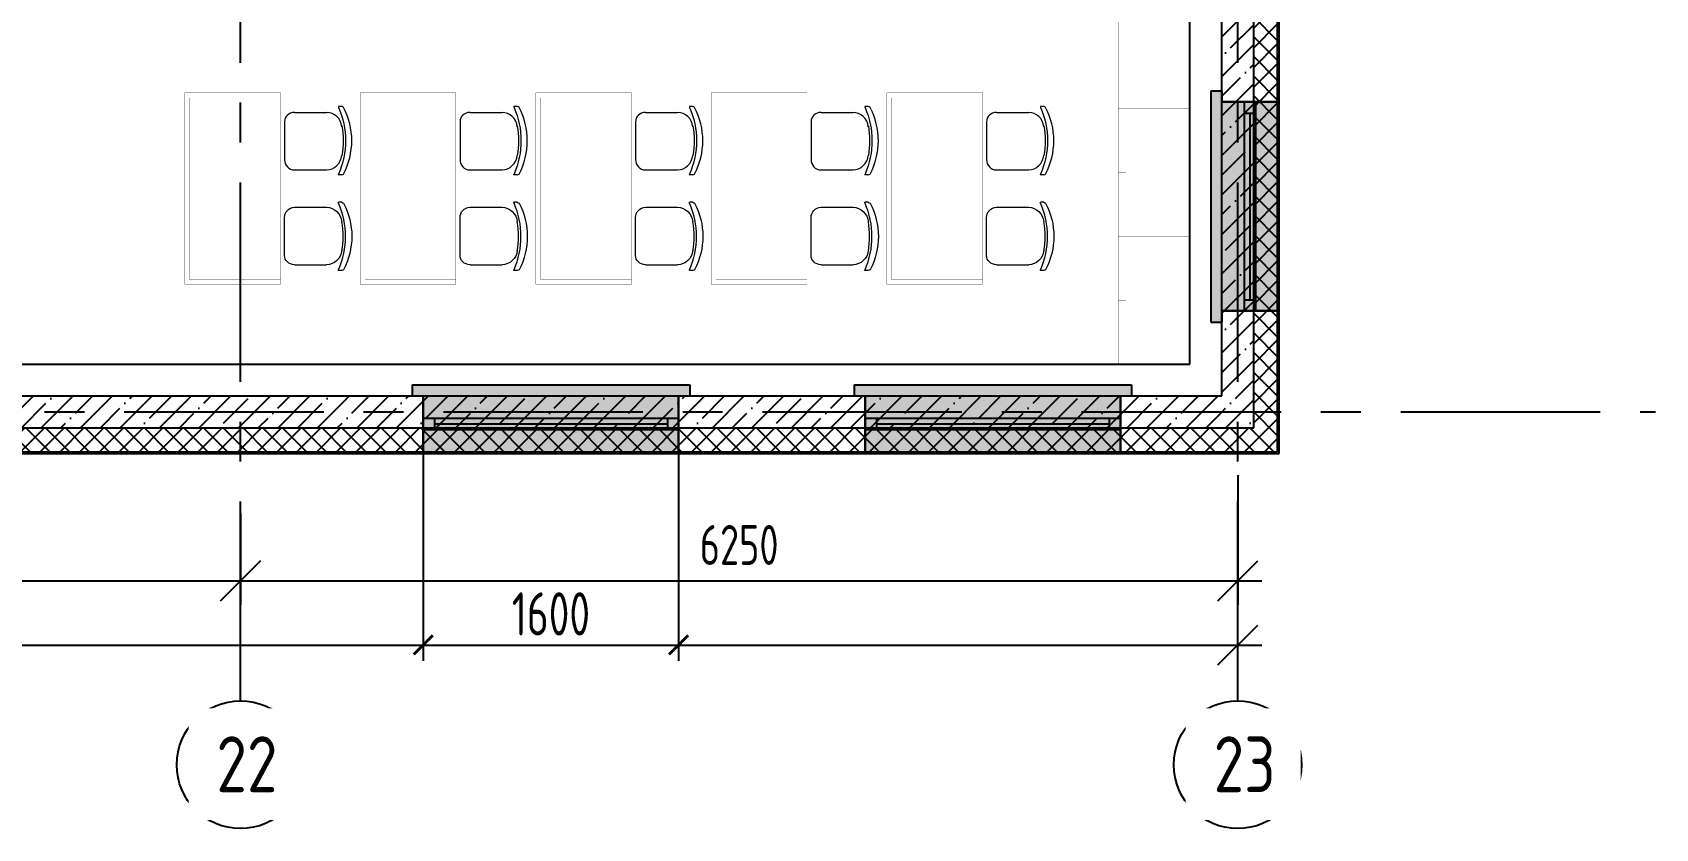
# Model space of a CAD drawing. Header units: millimetres. Extents: x -9318 to 9016603, y 0 to 838141.
# Drawn here: x 124693 to 134866, y 389002 to 393991 of the extents above; entities that cross this region are included whole.
import ezdxf

# ---------------------------------------------------------------- set-up
doc = ezdxf.new("R2010")
doc.units = ezdxf.units.MM
doc.linetypes.add('CENTER', pattern=[2, 1.25, -0.25, 0.25, -0.25])
doc.layers.get('Defpoints').update_dxf_attribs({"color": 8})
doc.layers.add('ТХ_мебель передв', color=250, linetype='Continuous', lineweight=13)
doc.styles.add('ISOCPEUR', font='isocpeur.ttf', dxfattribs={"width": 0.7})
doc.styles.add('ГОСТ 2.304', font='isocpeur.ttf', dxfattribs={"width": 0.7})
doc.dimstyles.new('R_100', dxfattribs={"dimtxt": 270, "dimasz": 120, "dimexe": 100, "dimexo": 0, "dimgap": 60, "dimtad": 1, "dimdec": 0, "dimrnd": 5, "dimzin": 0, "dimdsep": 46, "dimtxsty": 'ISOCPEUR', "dimblk": 'ARCHTICK', "dimcen": 0, "dimdle": 100, "dimclrd": 256, "dimclre": 256, "dimclrt": 256, "dimadec": 0, "dimazin": 0, "dimtfac": 2, "dimtdec": 0, "dimtofl": 0, "dimtmove": 1, "dimatfit": 3, "dimfxl": 1, "dimtvp": 3, "dimtfill": 1, "dimtolj": 1, "dimtzin": 0, "dimarcsym": 0})
doc.dimstyles.new('СПДС', dxfattribs={"dimscale": 100, "dimtxt": 2.5, "dimasz": 2.5, "dimexe": 1.5, "dimexo": 0, "dimgap": 1, "dimtad": 1, "dimdec": 0, "dimrnd": 1, "dimtxsty": 'ГОСТ 2.304', "dimblk": 'OBLIQUE', "dimcen": 2.5, "dimdle": 1.5, "dimadec": 0, "dimazin": 2, "dimtfac": 0.75, "dimtdec": 0, "dimtmove": 1, "dimatfit": 3, "dimfxl": 1, "dimtolj": 1, "dimarcsym": 1})
pattern_1 = [(45, (-887755.71, 501612.85), (-123.743687, 123.743687), []), (45, (-887631.97, 501612.85), (-123.743687, 123.743687), [218.75, -43.75, 0, -43.75])]

# ---------------------------------------------------------------- blocks, each defined once
blk = doc.blocks.new('*U588')
h = blk.add_hatch(color=8)
h.dxf.hatch_style = 1
h.paths.add_polyline_path([(-1670, -210), (70, -210), (70, -140), (0, -140), (0, 220), (-1600, 220), (-1600, -140), (-1670, -140)])
at = {"color": 8, "lineweight": 30}
for p, q in [((-1600, -140), (-1600, 220)), ((0, -140), (0, 220))]:
    blk.add_line(p, q, dxfattribs=at)
at = {"color": 8}
for p, q in [((0, 220), (-1600, 220)), ((-1600, 70), (0, 70)), ((-1600, 0), (0, 0)), ((-1530, 0), (-1530, 70)), ((-1530, 35), (-70, 35)), ((-70, 0), (-70, 70)), ((-1670, -210), (-1670, -140)), ((-1670, -140), (-1600, -140)), ((0, -140), (70, -140)), ((70, -210), (70, -140)), ((-1670, -210), (70, -210))]:
    blk.add_line(p, q, dxfattribs=at)
blk = doc.blocks.new('*U590')
h = blk.add_hatch(color=8)
h.dxf.hatch_style = 1
h.paths.add_polyline_path([(-1380, -210), (70, -210), (70, -140), (0, -140), (0, 220), (-1310, 220), (-1310, -140), (-1380, -140)])
at = {"color": 8, "lineweight": 30}
for p, q in [((-1310, -140), (-1310, 220)), ((0, -140), (0, 220))]:
    blk.add_line(p, q, dxfattribs=at)
at = {"color": 8}
for p, q in [((0, 220), (-1310, 220)), ((-1310, 70), (0, 70)), ((-1310, 0), (0, 0)), ((-1240, 0), (-1240, 70)), ((-1240, 35), (-70, 35)), ((-70, 0), (-70, 70)), ((-1380, -210), (-1380, -140)), ((-1380, -140), (-1310, -140)), ((0, -140), (70, -140)), ((70, -210), (70, -140)), ((-1380, -210), (70, -210))]:
    blk.add_line(p, q, dxfattribs=at)
blk = doc.blocks.new('_Oblique')
at = {"color": 8, "linetype": 'ByBlock', "lineweight": -2}
blk.add_line((-0.5, -0.5), (0.5, 0.5), dxfattribs=at)
blk = doc.blocks.new('*D1466')
at = {"color": 8, "lineweight": -2, "ltscale": 100, "transparency": 16777216}
for p, q in [((119347, 390976), (119347, 390404)), ((125997, 390976), (125997, 390404)), ((119197, 390554), (126147, 390554))]:
    blk.add_line(p, q, dxfattribs=at)
at = {"layer": 'Defpoints', "color": 0, "ltscale": 100, "transparency": 16777216}
for p in [(119347, 390976), (125997, 390976), (125997, 390554)]:
    blk.add_point(p, dxfattribs=at)
at = {"color": 8, "lineweight": -2, "ltscale": 100, "transparency": 16777216, "xscale": 250, "yscale": 250, "zscale": 250, "rotation": 180}
blk.add_blockref('_Oblique', (119347, 390554), dxfattribs=at)
at = {"color": 8, "lineweight": -2, "ltscale": 100, "transparency": 16777216, "xscale": 250, "yscale": 250, "zscale": 250}
blk.add_blockref('_Oblique', (125997, 390554), dxfattribs=at)
at = {"color": 8, "ltscale": 100, "transparency": 16777216, "insert": (122672, 390779), "char_height": 250, "attachment_point": 5, "style": 'ГОСТ 2.304'}
blk.add_mtext('\\A1;6650', dxfattribs=at)
blk = doc.blocks.new('*D1467')
at = {"color": 8, "lineweight": -2, "ltscale": 100, "transparency": 16777216}
for p, q in [((132247, 391216), (132247, 390404)), ((125997, 390976), (125997, 390404)), ((125847, 390554), (132397, 390554))]:
    blk.add_line(p, q, dxfattribs=at)
at = {"layer": 'Defpoints', "color": 0, "ltscale": 100, "transparency": 16777216}
for p in [(132247, 391216), (125997, 390976), (132247, 390554)]:
    blk.add_point(p, dxfattribs=at)
at = {"color": 8, "lineweight": -2, "ltscale": 100, "transparency": 16777216, "xscale": 250, "yscale": 250, "zscale": 250, "rotation": 180}
blk.add_blockref('_Oblique', (125997, 390554), dxfattribs=at)
at = {"color": 8, "lineweight": -2, "ltscale": 100, "transparency": 16777216, "xscale": 250, "yscale": 250, "zscale": 250}
blk.add_blockref('_Oblique', (132247, 390554), dxfattribs=at)
at = {"color": 8, "ltscale": 100, "transparency": 16777216, "insert": (129122, 390779), "char_height": 250, "attachment_point": 5, "style": 'ГОСТ 2.304'}
blk.add_mtext('\\A1;6250', dxfattribs=at)
blk = doc.blocks.new('*D1453')
at = {"color": 8, "lineweight": -2, "ltscale": 100, "transparency": 16777216}
for p, q in [((63832, 389827), (63832, 390302)), ((132247, 389827), (132247, 390302)), ((63682, 390152), (132397, 390152))]:
    blk.add_line(p, q, dxfattribs=at)
at = {"layer": 'Defpoints', "color": 0, "ltscale": 100, "transparency": 16777216}
for p in [(132247, 390152), (63832, 389827), (132247, 389827)]:
    blk.add_point(p, dxfattribs=at)
at = {"color": 8, "lineweight": -2, "ltscale": 100, "transparency": 16777216, "xscale": 250, "yscale": 250, "zscale": 250, "rotation": 180}
blk.add_blockref('_Oblique', (63832, 390152), dxfattribs=at)
at = {"color": 8, "lineweight": -2, "ltscale": 100, "transparency": 16777216, "xscale": 250, "yscale": 250, "zscale": 250}
blk.add_blockref('_Oblique', (132247, 390152), dxfattribs=at)
at = {"color": 8, "ltscale": 100, "transparency": 16777216, "insert": (98040, 390377), "char_height": 250, "attachment_point": 5, "style": 'ГОСТ 2.304'}
blk.add_mtext('\\A1;68415', dxfattribs=at)
blk = doc.blocks.new('*U672')
h = blk.add_hatch(color=8)
h.dxf.hatch_style = 1
h.paths.add_polyline_path([(-1670, -210), (70, -210), (70, -140), (0, -140), (0, 220), (-1600, 220), (-1600, -140), (-1670, -140)])
at = {"color": 8, "lineweight": 30}
for p, q in [((-1600, -140), (-1600, 220)), ((0, -140), (0, 220))]:
    blk.add_line(p, q, dxfattribs=at)
at = {"color": 8}
for p, q in [((0, 220), (-1600, 220)), ((-1600, 70), (0, 70)), ((-1600, 0), (0, 0)), ((-1530, 0), (-1530, 70)), ((-1530, 35), (-70, 35)), ((-70, 0), (-70, 70)), ((-1670, -210), (-1670, -140)), ((-1670, -140), (-1600, -140)), ((0, -140), (70, -140)), ((70, -210), (70, -140)), ((-1670, -210), (70, -210))]:
    blk.add_line(p, q, dxfattribs=at)
blk = doc.blocks.new('У058')
at = {"layer": 'ТХ_мебель передв', "color": 8, "ltscale": 100}
for points, const_width in [([(70477.5, 42777), (71077.5, 42777), (71077.5, 41577), (70477.5, 41577)], 2), ([(70507.5, 42747), (71077.5, 42747), (71077.5, 41607), (70507.5, 41607)], 1)]:
    blk.add_lwpolyline(points, close=True, dxfattribs=dict(at, const_width=const_width))
blk = doc.blocks.new('У060')
at = {"layer": 'ТХ_мебель передв', "color": 8, "lineweight": 0, "ltscale": 100, "transparency": 33554687}
for points in [[(66977, 41938), (67178, 41938)], [(67273, 41969), (67252, 41969)], [(66914, 41636), (66914, 41874)], [(66977, 41578), (67178, 41578)], [(67273, 41541), (67252, 41541)]]:
    blk.add_lwpolyline(points, dxfattribs=at)
for centre, radius, start, end in [((66774, 41755), 522, 336.4029, 23.5971), ((66737, 41755), 544, 350.2064, 9.7936)]:
    blk.add_arc(centre, radius, start, end, dxfattribs=at)
for points in [[(66914, 41874), (66914, 41906), (66940, 41938), (66977, 41938)], [(67178, 41938), (67226, 41938), (67268, 41895), (67273, 41848)], [(67252, 41964), (67247, 41964), (67252, 41969), (67252, 41969)], [(67273, 41969), (67279, 41969), (67279, 41964), (67284, 41964)], [(66977, 41578), (66940, 41578), (66914, 41604), (66914, 41636)], [(67273, 41668), (67268, 41615), (67226, 41578), (67178, 41578)], [(67252, 41541), (67252, 41541), (67252, 41541), (67252, 41546)]]:
    blk.add_open_spline(points, degree=3, dxfattribs=at)
blk.add_open_spline([(67284, 41964), (67353, 41832), (67353, 41678), (67284, 41546), (67279, 41546), (67279, 41541), (67273, 41541)], degree=3, knots=[0, 0, 0, 0, 1, 1, 1, 2, 2, 2, 2], dxfattribs=at)
blk = doc.blocks.new('У051-2')
at = {"layer": 'ТХ_мебель передв', "color": 8, "ltscale": 100}
for points, const_width in [([(73549.5, 44725), (74349.5, 44725), (74349.5, 44275), (73549.5, 44275)], 2), ([(73549.5, 44275), (74349.5, 44275), (74349.5, 44325), (73549.5, 44325)], 1)]:
    blk.add_lwpolyline(points, close=True, dxfattribs=dict(at, const_width=const_width))
at = {"layer": 'ТХ_мебель передв', "color": 8, "ltscale": 100, "const_width": 1}
blk.add_lwpolyline([(73949.5, 44325), (73949.5, 44275)], dxfattribs=at)
blk = doc.blocks.new('_ArchTick')
at = {"color": 8, "linetype": 'ByBlock', "const_width": 0.15}
blk.add_lwpolyline([(-0.5, -0.5), (0.5, 0.5)], dxfattribs=at)
blk = doc.blocks.new('*D1563')
at = {"color": 8, "lineweight": -2, "ltscale": 100, "transparency": 16777216}
for p, q in [((127142, 391353), (127142, 390052)), ((128742, 391353), (128742, 390052)), ((127042, 390152), (128842, 390152))]:
    blk.add_line(p, q, dxfattribs=at)
at = {"layer": 'Defpoints', "color": 0, "ltscale": 100, "transparency": 16777216}
for p in [(127142, 391353), (128742, 391353), (128742, 390152)]:
    blk.add_point(p, dxfattribs=at)
at = {"color": 8, "lineweight": -2, "ltscale": 100, "transparency": 16777216, "xscale": 120, "yscale": 120, "zscale": 120, "rotation": 180}
blk.add_blockref('_ArchTick', (127142, 390152), dxfattribs=at)
at = {"color": 8, "lineweight": -2, "ltscale": 100, "transparency": 16777216, "xscale": 120, "yscale": 120, "zscale": 120}
blk.add_blockref('_ArchTick', (128742, 390152), dxfattribs=at)
at = {"color": 8, "ltscale": 100, "transparency": 16777216, "insert": (127942, 390347), "char_height": 270, "attachment_point": 5, "style": 'ISOCPEUR', "bg_fill": 3, "box_fill_scale": 1.1, "bg_fill_color": 256, "bg_fill_true_color": 13158600, "bg_fill_transparency": 0}
blk.add_mtext('\\A1;1600', dxfattribs=at)

msp = doc.modelspace()

# ---------------------------------------------------------------- hatches: boundary and pattern name
at = {"ltscale": 100}
h = msp.add_hatch(dxfattribs=at)
h.set_pattern_fill('ANSI37', color=256, scale=700)
h.set_pattern_definition([(45, (-881264.54, 440766.49), (-61.871843, 61.871843), []), (135, (-881264.54, 440766.49), (-61.871843, -61.871843), [])])
h.paths.add_polyline_path([(78661.91, 438782.96), (81791.91, 438782.96), (81791.91, 435852.96), (84912.07, 435852.96), (84912.07, 427832.96), (81111.91, 427832.96), (81111.91, 427702.96), (75721.91, 427702.96), (75721.91, 419092.96), (80697.1, 419092.96), (80697.1, 423057.96), (115497.1, 423057.96), (115497.1, 419092.96), (125997.1, 419092.96), (125997.1, 401222.96), (132347.11, 401222.96), (132347.08, 391512.96), (119247.1, 391512.96), (119247.1, 397862.96), (111367.1, 397862.96), (111367.1, 403052.96), (102831.79, 403052.96), (102831.79, 402652.96), (102981.79, 402652.96), (102981.79, 402902.96), (111217.1, 402902.96), (111217.1, 397712.96), (119097.1, 397712.96), (119097.1, 391362.96), (132497.08, 391362.96), (132497.11, 401372.96), (126147.1, 401372.96), (126147.1, 419242.96), (115647.1, 419242.96), (115647.1, 423207.96), (80547.1, 423207.96), (80547.1, 419242.96), (75871.91, 419242.96), (75871.91, 427552.96), (81261.91, 427552.96), (81261.91, 427682.96), (85062.07, 427682.96), (85062.07, 436002.96), (81941.91, 436002.96), (81941.91, 438932.96), (78811.91, 438932.96), (78811.91, 439351.77), (78666.33, 439351.77)])
h = msp.add_hatch(dxfattribs=at)
h.set_pattern_fill('ANSI35', color=256, scale=700)
h.set_pattern_definition(pattern_1)
h.paths.add_polyline_path([(132347.1, 401022.96), (132147.1, 401022.96), (132147.1, 391712.96), (132147.1, 391512.96), (132347.1, 391512.96)])
h = msp.add_hatch(dxfattribs=at)
h.set_pattern_fill('ANSI35', color=256, scale=700)
h.set_pattern_definition(pattern_1)
h.paths.add_polyline_path([(119447.1, 391712.96), (119247.1, 391712.96), (119247.1, 391512.96), (132147.1, 391512.96), (132147.1, 391712.96)])

# ---------------------------------------------------------------- linework, layer by layer
at = {"linetype": 'CENTER', "ltscale": 1000}
for p, q in [((125997.1, 389801.69), (125997.1, 424109.16)), ((132247.1, 389801.69), (132247.1, 424109.16)), ((51268.34, 391612.96), (134865.51, 391612.96))]:
    msp.add_line(p, q, dxfattribs=at)
at = {"ltscale": 100}
for p, q in [((132347.1, 391512.96), (132347.1, 401222.96)), ((132147.1, 391712.96), (132147.1, 401022.96)), ((131947.1, 391912.96), (131947.1, 398275.92)), ((122497.13, 391912.96), (131947.1, 391912.96)), ((119447.1, 391712.96), (132147.1, 391712.96)), ((119247.1, 391512.96), (132347.1, 391512.96))]:
    msp.add_line(p, q, dxfattribs=at)
for points in [[(132497.08, 391362.96), (132497.47, 401372.96)], [(132507.08, 391352.96), (132507.47, 401382.96)], [(119087.1, 391352.96), (132507.08, 391352.96)], [(119097.1, 391362.96), (132497.08, 391362.96)]]:
    msp.add_lwpolyline(points, dxfattribs=at)
at = {"ltscale": 0.5}
for centre in [(125997.1, 389401.69), (132247.1, 389401.69)]:
    msp.add_circle(centre, 400, dxfattribs=at)

# ---------------------------------------------------------------- block references
at = {"rotation": 270}
for name, p in [('У051-2', (87222.1, 467862.46)), ('*U590', (132287.43, 392245.92)), ('У051-2', (87222.1, 467062.46)), ('У051-2', (87222.1, 466262.46))]:
    msp.add_blockref(name, p, dxfattribs=at)
for name, p in [('У058', (55169.76, 350835.77)), ('У058', (56269.76, 350835.77)), ('У058', (57369.76, 350835.77)), ('У058', (58469.76, 350835.77)), ('У058', (59569.76, 350835.77)), ('У060', (59358.61, 350957.79)), ('У060', (60458.61, 350957.79)), ('У060', (61558.61, 350957.79)), ('У060', (62658.61, 350957.79)), ('У060', (63758.61, 350957.79))]:
    msp.add_blockref(name, p)
at = {"xscale": -1, "rotation": 180}
for name, p in [('У060', (59358.61, 435067.75)), ('У060', (60458.61, 435067.75)), ('У060', (61558.61, 435067.75)), ('У060', (62658.61, 435067.75)), ('У060', (63758.61, 435067.75)), ('*U672', (128742.1, 391572.96)), ('*U588', (131512.1, 391572.96))]:
    msp.add_blockref(name, p, dxfattribs=at)

# ---------------------------------------------------------------- dimensions: what is measured, and where the dimension line sits
at = {"ltscale": 100}
for base, p1, p2, picture, middle in [((132247.1, 390554.36), (125997.1, 390976.49), (132247.1, 391215.88), '*D1467', (129122.1, 390779.36)), ((125997.1, 390554.36), (119347.1, 390976.49), (125997.1, 390976.49), '*D1466', (122672.1, 390779.36)), ((132247.1, 390152.27), (63832.1, 389826.69), (132247.1, 389826.69), '*D1453', (98039.6, 390377.27))]:
    dim = msp.add_linear_dim(base=base, p1=p1, p2=p2, dimstyle='СПДС', override={"dimclrd": 8, "dimclre": 8, "dimclrt": 8}, dxfattribs=at)
    dim.commit()
    dim.dimension.update_dxf_attribs({"geometry": picture, "text_midpoint": middle})

# ---------------------------------------------------------------- next in the draw order: texts
at = {"char_height": 350, "attachment_point": 1, "line_spacing_factor": 1.149209, "style": 'ГОСТ 2.304', "bg_fill": 2}
for s, insert, width in [('{\\W0.8;22}', (125845.76, 389579.46), 520.8904), ('{\\W0.8;23}', (132095.67, 389579.46), 370.7624)]:
    msp.add_mtext(s, dxfattribs=dict(at, insert=insert, width=width))

# ---------------------------------------------------------------- next in the draw order: dimensions: what is measured, and where the dimension line sits
at = {"ltscale": 100}
dim = msp.add_linear_dim(base=(128742.1, 390152.27), p1=(127142.1, 391352.96), p2=(128742.1, 391352.96), dimstyle='R_100', override={"dimpost": '\\X', "dimclrd": 8, "dimclre": 8, "dimclrt": 8, "dimfxl": 2.5, "dimarcsym": 1}, dxfattribs=at)
dim.commit()
dim.dimension.update_dxf_attribs({"geometry": '*D1563', "text_midpoint": (127942.1, 390347.27)})

doc.saveas('drawing.dxf')
